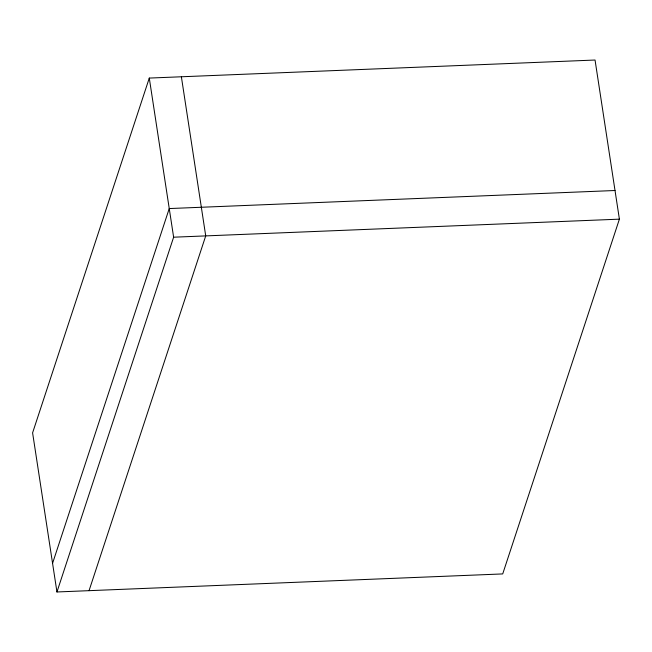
<?xml version="1.0" encoding="UTF-8"?>
<svg xmlns="http://www.w3.org/2000/svg" width="652" height="652" viewBox="0 0 652 652"><rect width="100%" height="100%" fill="white"/><g stroke="black" fill="none" stroke-linecap="round" stroke-linejoin="round"><path stroke-width="0.98" d="M149.284 78.077L32.6 432.846L56.952 591.967L502.716 573.923L619.4 219.153L595.048 60.033L149.284 78.077L173.628 237.198L56.952 591.967M52.567 563.328L169.243 208.558L615.015 190.506M89.047 590.671L205.722 235.902L181.378 76.781M173.628 237.198L619.4 219.153"/></g></svg>
